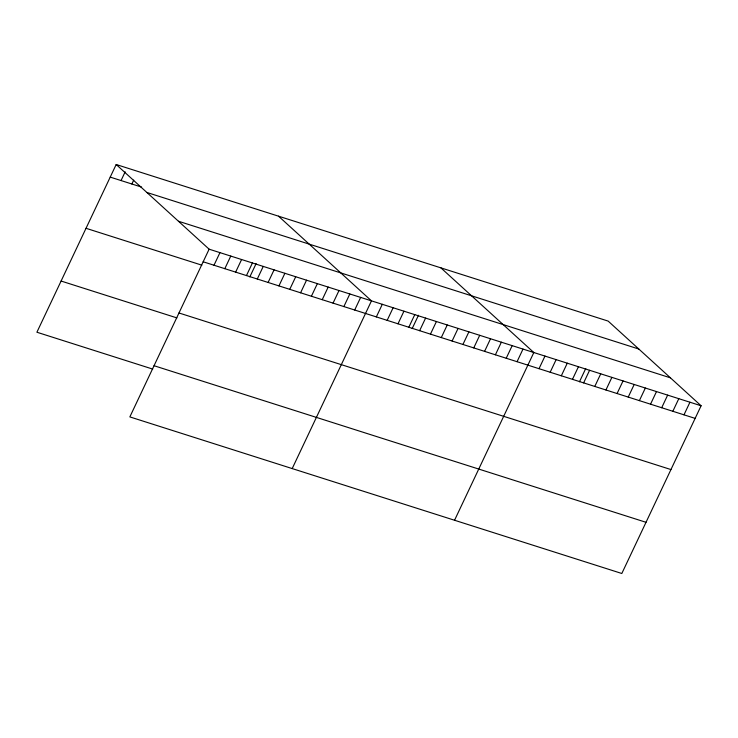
<?xml version="1.0" encoding="UTF-8"?>
<svg xmlns="http://www.w3.org/2000/svg" width="738" height="738" viewBox="0 0 738 738"><rect width="100%" height="100%" fill="white"/><g stroke="black" fill="none" stroke-linecap="round" stroke-linejoin="round"><path stroke-width="1.11" d="M116.18 164.509L209.122 249.186L129.851 416.905L621.82 573.491L701.1 405.771L608.149 321.095L116.18 164.509L36.9 332.229L152.711 369.083M121.041 180.561L125.165 171.834M131.871 184.002L133.698 180.127M213.992 265.237L219.952 252.636M224.813 268.678L230.773 256.077M235.634 272.128L241.594 259.527M246.464 275.569L252.414 262.968M249.831 276.907L256.123 263.595M257.285 279.019L263.245 266.409M268.106 282.46L274.066 269.859M278.936 285.901L284.886 273.3M289.757 289.351L295.717 276.75M300.578 292.792L306.538 280.191M311.399 296.242L317.358 283.641M322.229 299.683L328.179 287.082M333.05 303.134L339.01 290.523M343.871 306.574L349.83 293.973M354.692 310.015L360.651 297.414M292.202 468.575L371.472 300.864L278.53 216.188M376.343 316.906L382.302 304.305M387.164 320.357L393.123 307.755M397.994 323.798L403.944 311.196M408.815 327.248L414.774 314.637M412.182 328.576L418.474 315.264M419.636 330.689L425.595 318.087M430.457 334.13L436.416 321.528M441.287 337.58L447.237 324.978M452.108 341.021L458.067 328.419M462.929 344.471L468.888 331.869M473.75 347.912L479.709 335.31M484.58 351.362L490.53 338.751M495.401 354.803L501.36 342.201M506.222 358.244L512.181 345.642M517.052 361.694L523.002 349.092M454.553 520.253L533.832 352.533L440.881 267.857M539.026 368.686L544.976 356.085M550.17 372.238L556.129 359.637M561.323 375.79L567.282 363.179M572.476 379.332L578.435 366.731M579.45 381.814L585.741 368.511M583.629 382.884L589.588 370.282M594.782 386.435L600.741 373.834M605.935 389.987L611.885 377.376M617.079 393.529L623.038 380.928M628.232 397.081L634.191 384.48M639.385 400.633L645.344 388.031M650.538 404.184L656.497 391.574M661.691 407.727L667.65 395.125M672.844 411.278L678.794 398.677M683.988 414.83L689.947 402.228M110.22 177.111L141.613 187.101M146.853 192.452L638.822 349.037M178.448 221.243L670.427 377.828M209.122 249.186L701.1 405.771M203.171 261.787L695.141 418.381M86.023 228.3L201.834 265.163M178.974 312.977L670.943 469.562M61.097 281.04L176.908 317.903M154.039 365.716L646.018 522.301"/></g></svg>
